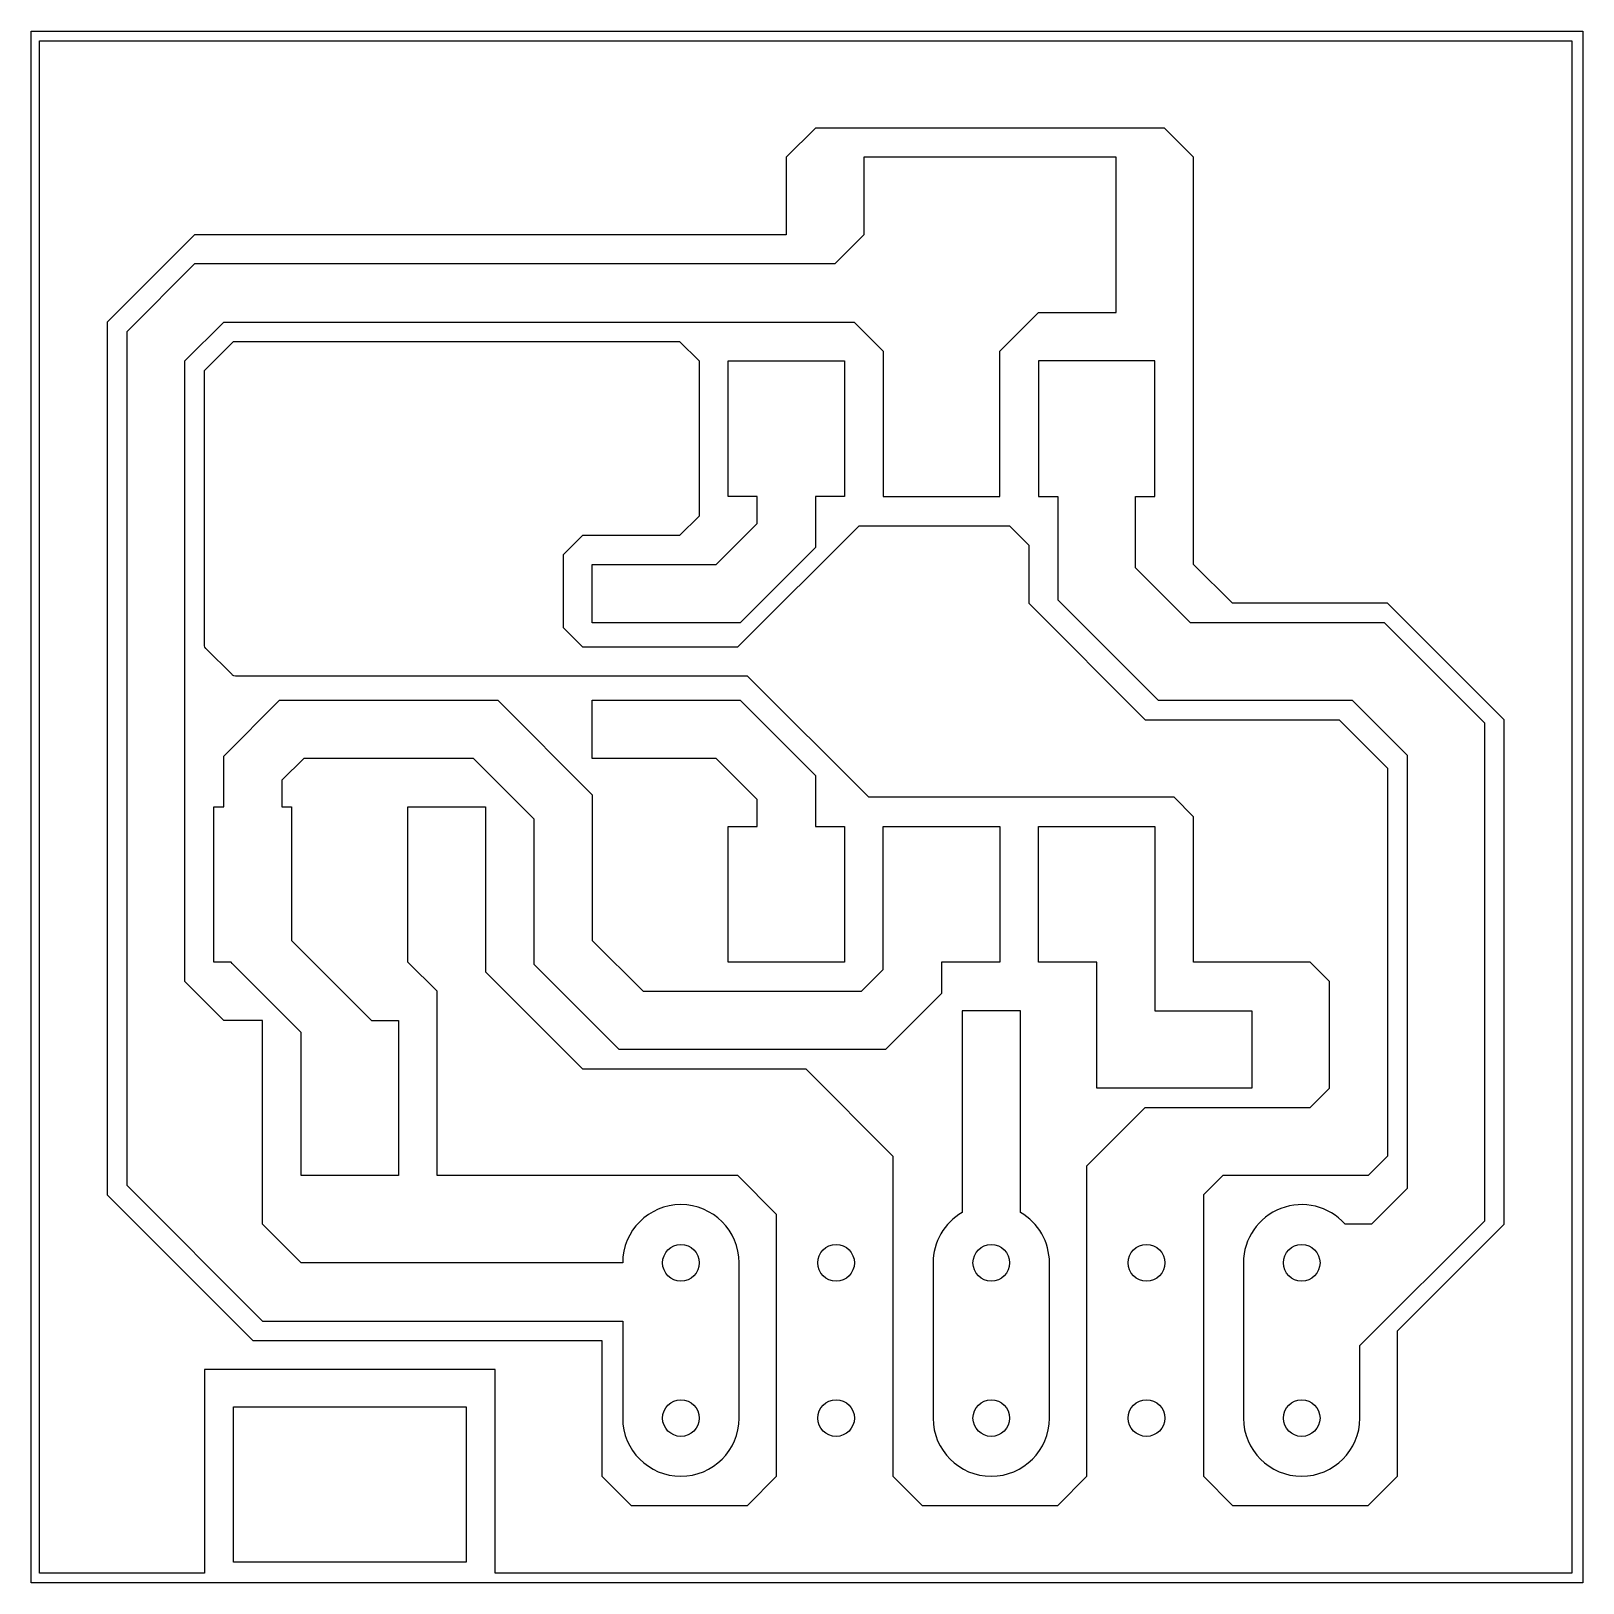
# Model space of a CAD drawing. Header units: millimetres. Extents: x 91.4 to 116.8, y 93.5 to 118.9.
import ezdxf

# ---------------------------------------------------------------- set-up
doc = ezdxf.new("R2010")
doc.units = ezdxf.units.MM

msp = doc.modelspace()

# ---------------------------------------------------------------- linework, layer by layer
for points in [[(91.363, 93.481), (91.363, 118.881), (116.763, 118.881), (116.763, 93.481)], [(116.582, 118.722), (116.582, 93.64), (98.961, 93.64), (98.961, 96.973), (94.199, 96.973), (94.199, 93.64), (91.5, 93.64), (91.5, 118.722)], [(105.073, 106.34), (103.089, 108.324), (94.707, 108.324), (94.683, 108.328), (94.661, 108.339), (94.652, 108.347), (94.222, 108.777), (94.207, 108.797), (94.2, 108.821), (94.199, 108.833), (94.199, 113.325), (94.675, 113.801), (101.977, 113.801), (102.295, 113.483), (102.295, 110.943), (101.977, 110.626), (100.39, 110.626), (100.072, 110.308), (100.072, 109.118), (100.39, 108.8), (102.93, 108.8), (104.914, 110.785), (107.375, 110.785), (107.692, 110.467), (107.692, 109.515), (109.597, 107.61), (112.772, 107.61), (113.566, 106.816), (113.566, 100.466), (113.249, 100.148), (110.867, 100.148), (110.55, 99.831), (110.55, 95.227), (111.026, 94.751), (113.249, 94.751), (113.725, 95.227), (113.725, 97.608), (115.471, 99.355), (115.471, 107.61), (113.566, 109.515), (111.026, 109.515), (110.391, 110.15), (110.391, 116.817), (109.915, 117.293), (104.2, 117.293), (103.724, 116.817), (103.724, 115.547), (94.04, 115.547), (92.611, 114.118), (92.611, 99.831), (94.992, 97.45), (100.707, 97.45), (100.707, 95.227), (101.184, 94.751), (103.089, 94.751), (103.565, 95.227), (103.565, 99.513), (102.93, 100.148), (98.087, 100.148), (98.009, 100.148), (98.009, 103.165), (97.532, 103.641), (97.532, 106.181), (98.802, 106.181), (98.802, 103.482), (100.39, 101.895), (104.041, 101.895), (105.47, 100.466), (105.47, 95.227), (105.946, 94.751), (105.946, 94.751), (108.169, 94.751), (108.645, 95.227), (108.645, 100.307), (109.597, 101.26), (112.296, 101.26), (112.614, 101.577), (112.614, 103.323), (112.296, 103.641), (110.391, 103.641), (110.391, 106.022), (110.074, 106.34)], [(102.574, 110.15), (103.247, 110.823), (103.247, 111.261), (102.771, 111.261), (102.771, 113.483), (104.676, 113.483), (104.676, 111.261), (104.2, 111.261), (104.2, 110.429), (102.968, 109.197), (100.549, 109.197), (100.549, 110.15)], [(105.35, 102.212), (100.986, 102.212), (99.596, 103.602), (99.596, 105.984), (98.605, 106.975), (95.825, 106.975), (95.469, 106.619), (95.469, 106.181), (95.627, 106.181), (95.627, 103.997), (96.936, 102.688), (97.374, 102.688), (97.374, 100.148), (95.786, 100.148), (95.786, 102.491), (94.656, 103.622), (94.638, 103.641), (94.357, 103.641), (94.357, 106.181), (94.516, 106.181), (94.516, 107.013), (95.43, 107.927), (99, 107.927), (100.549, 106.378), (100.549, 103.997), (101.381, 103.165), (104.955, 103.165), (105.311, 103.521), (105.311, 103.641), (105.311, 105.863), (107.216, 105.863), (107.216, 103.641), (106.264, 103.641), (106.264, 103.126)], [(102.574, 106.975), (100.549, 106.975), (100.549, 107.927), (102.968, 107.927), (104.2, 106.696), (104.2, 105.863), (104.676, 105.863), (104.676, 103.641), (102.771, 103.641), (102.771, 105.863), (103.247, 105.863), (103.247, 106.301)], [(94.675, 93.823), (94.675, 96.363), (98.485, 96.363), (98.485, 93.823)]]:
    msp.add_lwpolyline(points, close=True)
for points in [[(94.516, 102.688), (93.881, 103.323), (93.881, 113.483), (94.516, 114.118), (104.835, 114.118), (105.311, 113.642), (105.311, 111.261), (107.216, 111.261), (107.216, 113.642), (107.851, 114.277), (109.043, 114.277), (109.121, 114.277), (109.121, 116.817), (109.043, 116.817), (105.946, 116.817), (104.994, 116.817), (104.994, 115.547), (104.517, 115.071), (94.04, 115.071), (92.929, 113.96), (92.929, 99.99), (95.151, 97.767), (101.046, 97.767), (101.046, 96.18, 1), (102.951, 96.18), (102.951, 98.72, 1), (101.046, 98.72), (95.786, 98.72), (95.151, 99.355), (95.151, 102.688)], [(109.811, 107.927), (112.986, 107.927), (113.884, 107.029), (113.884, 99.935), (113.303, 99.355), (112.869, 99.355, 0.6885), (111.206, 98.72), (111.206, 96.18, 1), (113.111, 96.18), (113.111, 97.367), (115.154, 99.409), (115.154, 107.555), (113.512, 109.197), (110.337, 109.197), (109.439, 110.095), (109.439, 111.261), (109.756, 111.261), (109.756, 113.483), (107.851, 113.483), (107.851, 111.261), (108.169, 111.261), (108.169, 109.569)], [(106.603, 102.847), (106.603, 99.545, 0.26796), (106.126, 98.72), (106.126, 96.18, 1), (108.031, 96.18), (108.031, 98.72, 0.267938), (107.555, 99.545), (107.555, 102.847)]]:
    msp.add_lwpolyline(points, format="xyb", close=True)
for points in [[(109.756, 102.847), (111.344, 102.847), (111.344, 101.577), (108.804, 101.577), (108.804, 103.641), (107.851, 103.641), (107.851, 105.863), (109.756, 105.863), (109.756, 102.847)], [(105.946, 94.751), (108.169, 94.751)]]:
    msp.add_lwpolyline(points)
for centre in [(101.999, 98.72), (104.539, 98.72), (107.079, 98.72), (109.619, 98.72), (112.159, 98.72), (101.999, 96.18), (104.539, 96.18), (107.079, 96.18), (109.619, 96.18), (112.159, 96.18)]:
    msp.add_circle(centre, 0.3)

doc.saveas('drawing.dxf')
